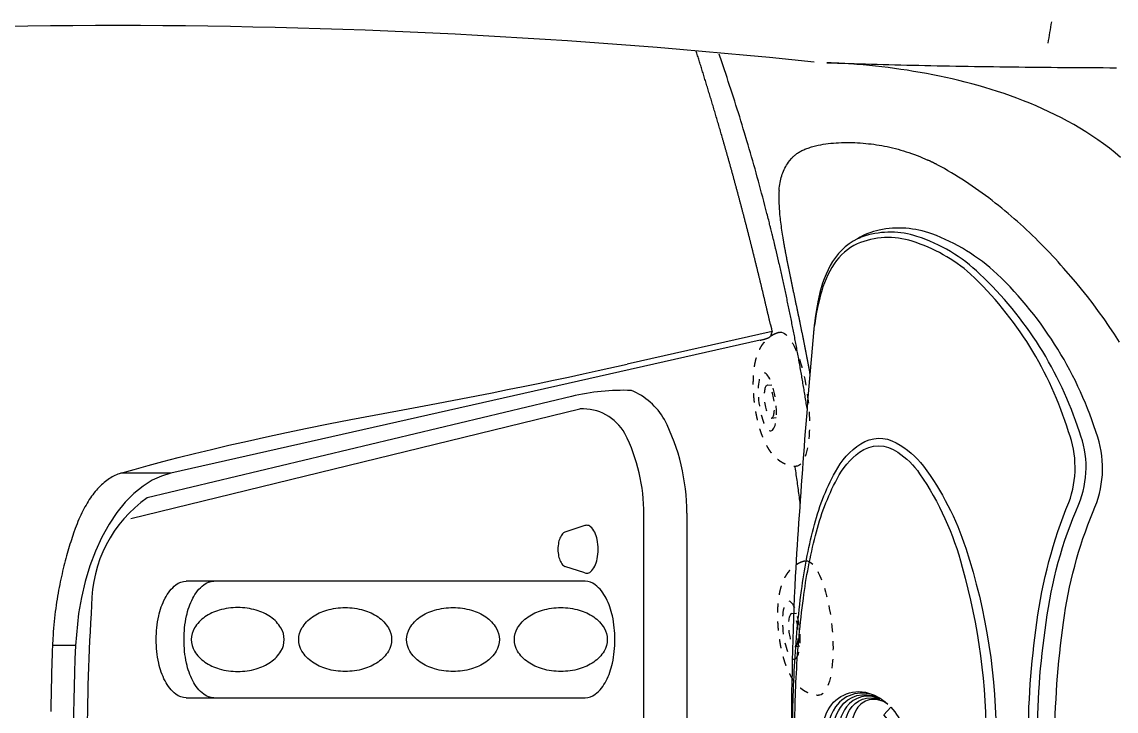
# Model space of a CAD drawing. Extents: x 938 to 1038, y 781 to 934.
# Drawn here: x 1014.84 to 1030.08, y 823.25 to 832.85 of the extents above; entities that cross this region are included whole.
import ezdxf

# ---------------------------------------------------------------- set-up
doc = ezdxf.new("R2010")
doc.units = 0
doc.header["$MEASUREMENT"] = 0
doc.linetypes.add('HIDDEN', pattern=[0.1875, 0.0625, -0.0625, 0.0625])
for name, color, linetype in [('1', 4, 'Continuous'), ('1_CYAN', 4, 'Continuous'), ('2', 2, 'Continuous')]:
    doc.layers.add(name, color=color, linetype=linetype)

# ---------------------------------------------------------------- blocks, each defined once
blk = doc.blocks.new('MINIHIDDEN')
at = {"layer": '1', "color": 3, "linetype": 'HIDDEN', "ltscale": 2}
for p, q in [((131.4462945068503, 42.80529834674526), (131.5114103910273, 42.79879163845914)), ((131.4005567605983, 42.34757784407161), (131.4656726447753, 42.34107113578551))]:
    blk.add_line(p, q, dxfattribs=at)
at = {"layer": '1', "color": 3, "linetype": 'HIDDEN', "ltscale": 2, "extrusion": (-5.088821375757886e-18, -2.738530061285293e-17, -1)}
blk.add_ellipse((131.6896725948608, 42.54983335326187), major_axis=(-0.09346409016709811, -0.9353418967678265), ratio=0.2875604840019277, start_param=3.096514190688376, end_param=6.328263770081, dxfattribs=at)
at = {"layer": '1', "color": 3, "linetype": 'HIDDEN', "ltscale": 2, "extrusion": (5.950113185854226e-18, 8.308683871567985e-17, -1)}
blk.add_ellipse((131.3942375244912, 42.57935471881918), major_axis=(-0.04049106464417648, -0.40521433567397), ratio=0.2875604840019278, start_param=4.355360367553329, end_param=10.63854567473291, dxfattribs=at)
at = {"layer": '1', "color": 3, "linetype": 'HIDDEN', "ltscale": 2, "extrusion": (4.306459050481783e-19, 2.785076905141347e-17, -1)}
blk.add_ellipse((131.4234256337242, 42.57643809540841), major_axis=(-0.02286887312599209, -0.2288602513368086), ratio=0.2875604840019276, start_param=1.213767713963539, end_param=7.496953021143125, dxfattribs=at)
at = {"layer": '1', "color": 3, "linetype": 'HIDDEN', "ltscale": 2}
blk.add_open_spline([(131.7709212088081, 43.48543621644918), (131.7360623575119, 43.48199886064131), (131.7026269291418, 43.47587104587191), (131.6710231360172, 43.46743705934854), (131.6415082677996, 43.45712121686404), (131.6091481397732, 43.44291519743562), (131.5799200226082, 43.42725729804206), (131.5536548628504, 43.41066767904343), (131.5300924417111, 43.39354026525722), (131.5007016513068, 43.36883152703172), (131.4753061069868, 43.34407502044656), (131.4531461165772, 43.31950068037697), (131.4335876564169, 43.29517944725777), (131.4080378927159, 43.25911036809531), (131.3859424501622, 43.22334125994764), (131.3664246693029, 43.18759780142429), (131.3488889545824, 43.15162836431335), (131.3329305805217, 43.11523021910506), (131.3106162748087, 43.05740591372371), (131.2908275036979, 42.99785832774261), (131.2732112274866, 42.93647541875396), (131.2575845761519, 42.87331329331055), (131.243863331828, 42.80855078371577), (131.2345829888295, 42.75778650127099), (131.2264164931116, 42.70637837224142), (131.2193729991172, 42.65448881186315), (131.2134662244138, 42.60229012554064), (131.2087127395925, 42.5499595995887), (131.2045233060933, 42.48659616275672), (131.2020927752695, 42.42360594207098), (131.2014633799143, 42.36127193812366), (131.2026876743313, 42.2998383879948), (131.2052588170659, 42.24815388210541), (131.2093020163785, 42.19733648969137), (131.2149115874394, 42.14739892970458), (131.2222309230184, 42.09827736510528), (131.231483527232, 42.04980702420093), (131.2438403853086, 41.99866169111174), (131.2594911987342, 41.94734945901188), (131.2796343076274, 41.89505273579533), (131.2982885014, 41.85570403176352), (131.3216465371642, 41.81488125607446), (131.3515135131391, 41.77237506733923), (131.3798419206716, 41.73936075607152), (131.4145189544092, 41.70617844295241), (131.4451517948044, 41.6820986145058), (131.4803239216563, 41.65939511750637), (131.5200978307526, 41.63911123944124), (131.5640894737118, 41.62244053379451), (131.5841829216841, 41.61665277924325)], degree=1, knots=[1.258846176864954, 1.258846176864954, 1.284049785363782, 1.30925339386261, 1.334457002361438, 1.359660610860266, 1.38976431999882, 1.419868029137374, 1.449971738275929, 1.480075447414483, 1.522807016465091, 1.565538585515698, 1.608270154566305, 1.651001723616912, 1.715116318226105, 1.779230912835296, 1.843345507444488, 1.907460102053681, 1.971574696662873, 2.071336734999626, 2.171098773336379, 2.270860811673133, 2.370622850009886, 2.470384888346639, 2.54715961707554, 2.623934345804441, 2.700709074533342, 2.777483803262244, 2.854258531991145, 2.947333969056945, 3.040409406122745, 3.133484843188545, 3.226560280254345, 3.306164335394391, 3.385768390534436, 3.465372445674482, 3.544976500814527, 3.624580555954572, 3.709200410252933, 3.793820264551292, 3.878440118849652, 3.940150456469474, 4.001860794089295, 4.063571131709116, 4.110155533564104, 4.156739935419091, 4.191384198304789, 4.226028461190486, 4.260672724076183, 4.295316986961882, 4.310281904651913, 4.310281904651913], dxfattribs=at)
blk = doc.blocks.new('Pillow07')
at = {"layer": '1_CYAN', "color": 4, "linetype": 'Continuous'}
blk.add_lwpolyline([(-2.358332637180531, -0.8695079955767184, -0.006602996200458367), (-5.744514135863909, -0.6163989818215185, -0.02192391035929798), (-6.177957016214016, -0.5535872521422469, -0.08150182780648879), (-6.68289164490028, -0.382481128966683, -0.1551490614242185), (-7.056997164799462, -0.002437467740469046, -0.08301324800163974), (-7.178174548866263, 0.3004017295318704, -0.1363264164371228), (-7.125374036986983, 1.034083846296076, -0.09677777535910637), (-6.56520503488024, 1.943802600401373, -0.1273971405966904), (-4.291248621533974, 3.344006963225443, -0.1868719742021929), (-3.257582251125974, 3.279550644586543, 0.06562460973818743), (-1.709945417316053, 2.868126927913902, 0.07143538561792971), (1.709945417191786, 2.868126927913902, 0.06562460973818743), (3.257582251001708, 3.279550644586543, -0.1868719742021929), (4.291248621409707, 3.344006963225443, -0.1273971405966904), (6.565205034755973, 1.943802600401373, -0.09677777535910637), (7.125374036862716, 1.034083846296076, -0.1363264164371228), (7.178174548741996, 0.3004017295318704, -0.08301324800163974), (7.056997164675195, -0.002437467740469046, -0.1551490614242231), (6.682891644776014, -0.382481128966683, -0.08150182780648879), (6.177957016089749, -0.5535872521422469, -0.02192391035929798), (5.744514135739642, -0.6163989818215185, -0.006602996200458367), (2.358332637056265, -0.8695079955767184, -0.02343007855325684)], format="xyb", close=True, dxfattribs=at)
at = {"layer": '1_CYAN', "color": 3, "linetype": 'Continuous'}
for points in [[(-7.051163778244755, -0.007079276162722081, -0.03591737549698248), (-7.097397781453235, 0.1056543396549365, -0.1503560734260987), (-7.089471114436186, 0.8266189995389954, -0.1143340699437894), (-6.56520503488024, 1.701717184811375, -0.1267303328496054), (-4.367304319811396, 3.088481907028466, -0.1943661601658796), (-3.357180362575249, 3.078676457293334, 0.06960570520592149), (-1.709945417316057, 2.626041512323908, 0.07363558018324017), (1.709945417191786, 2.626041512323905, 0.06960570520592149), (3.357180362450983, 3.078676457293334, -0.1943661601658796), (4.367304319687129, 3.088481907028466, -0.1267303328496054), (6.565205034755973, 1.701717184811375, -0.1143340699437894), (7.08947111431192, 0.8266189995389954, -0.1503560734260987), (7.097397781328969, 0.1056543396549365, -0.03444326481724119), (7.053375261378093, -0.002593791518716415)], [(-5.744514135863913, -0.6163989818215203, -0.0342899946579013), (-6.273740710805676, -0.5162510241566487, -0.08753348994267941), (-6.707603824822186, -0.3266142485300723, -0.1327133939378686), (-6.986084395562745, -0.005663430297600414, -0.1791667595588544), (-7.021017591873676, 0.7611450835314191, -0.1028298345883724), (-6.56520503488024, 1.57251384339499, -0.1300031297064886), (-4.366315077424517, 2.937651080853911, -0.1822011008301986), (-3.385000064668414, 2.942023122081988, 0.06518857687386483), (-1.709945417316092, 2.496838170907505, 0.07146652211519136), (1.709945417191786, 2.49683817090752, 0.06518857687386483), (3.385000064544148, 2.942023122081988, -0.1822011008301986), (4.36631507730025, 2.937651080853911, -0.1300031297064886), (6.565205034755973, 1.57251384339499, -0.1028298345883724), (7.021017591749409, 0.7611450835314191, -0.1791667595588544), (6.986084395438478, -0.005663430297600414, -0.1327133939378686), (6.707603824697919, -0.3266142485300723, -0.08753348994267941), (6.273740710681409, -0.5162510241566487, -0.0342899946579013), (5.744514135739646, -0.6163989818215203)], [(-0.01360897717285781, 1.928558792412458, 0.08209703800639419), (-2.745349856193506, 1.505664389535694, 0.08174929958260185), (-3.889000322454212, 0.9170955749335796, 0.1099701236300622), (-4.213184032890748, 0.536875066301544, 0.2888241722389255), (-4.199554493043703, 0.04483056997218071, 0.1288478413474813), (-3.809560411121662, -0.3106008962319216, 0.06428203222644428), (-3.022720976395302, -0.615183277198593, 0.02990363876236826), (-2.156928119801993, -0.7817822069823581, 0.02006079621100564), (-1.103681963165339, -0.8786280019467441, 0.01381063576871573), (-6.213340952854196e-11, -0.9071345399482809, 0.01381063576871573), (1.103681963041073, -0.8786280019467441, 0.02006079621100564), (2.156928119677726, -0.7817822069823581, 0.02990363876236826), (3.022720976271035, -0.615183277198593, 0.06428203222644428), (3.809560410997396, -0.3106008962319216, 0.1288478413474813), (4.199554492919436, 0.04483056997218071, 0.2888241722389255), (4.213184032766481, 0.536875066301544, 0.1099701236300622), (3.889000322329945, 0.9170955749335796, 0.08174929958260185), (2.74534985606924, 1.505664389535694, 0.08209703800639419), (0.01360897704859099, 1.928558792412458)], [(0.01096151231710607, 1.790290961379021, 0.06993110146539012), (-2.481876919775928, 1.457117973473327, 0.08557635387169997), (-3.783493626740082, 0.8636375951691502, 0.09253399938566992), (-4.083442666465093, 0.5588491166336738, 0.3287124944232488), (-4.083168309033987, 0.02675126379080695, 0.11097266960697), (-3.714680116115275, -0.28535647703678, 0.06264652916937939), (-2.922706379050712, -0.587930297133628, 0.03021099770298248), (-2.046630068538594, -0.7562139328814315, 0.01989552064965129), (-1.00366736582075, -0.8522885312116859, 0.01377731555974511), (-6.215117309693596e-11, -0.8782316827545316, 0.01377731555974511), (1.003667365696483, -0.8522885312116859, 0.01989552064965129), (2.046630068414327, -0.7562139328814315, 0.03021099770298248), (2.922706378926446, -0.587930297133628, 0.06264652916937939), (3.714680115991008, -0.28535647703678, 0.11097266960697), (4.08316830890972, 0.02675126379080695, 0.3287124944232488), (4.083442666340826, 0.5588491166336738, 0.09253399938566992), (3.783493626615815, 0.8636375951691502, 0.08557635387169997), (2.481876919651661, 1.457117973473327, 0.06993110146539012), (-0.01096151244137289, 1.790290961379021)], [(-0.6733862730674609, -0.2354722149444122, -0.282153115788605), (-0.6565040986666624, 0.2129020736855853, -0.468167294727261), (0.4242619473294589, 0.3645071817855907), (0.530329378721003, 0.4641074145564019, 0.4609527216258845), (-0.6402286218840558, 0.3374214565322475, 0.2387246889296596), (-0.725540347927403, -0.1401238152489199, 0.1371606044019059), (-0.5745327450575708, -0.349887748994643, 0.2610686630818363), (-0.5723296313749024, -0.3495456621701027, 0.4698598218421253), (-0.5723484922104873, -0.3486906172141016, -0.265453168030844), (-0.6355892942926609, -0.1540849315364969, -0.1951880589250208), (-0.5041833985040896, 0.02241599211536105, -0.3141053531322444), (-6.047784495422093e-11, 4.627409566637652e-11), (0.1034157808999687, 0.08398307244648429, 0.3559766492232824), (-0.5378671371327108, 0.08350718958274683, 0.3284781424894601), (-0.6407497595817979, -0.2574017175493211, -0.4165181355375918), (-0.6417892065501256, -0.2600774096093588, -0.387301783281907), (-0.647528792293727, -0.2590004859801969, -0.2794854432109244), (-0.6214004896215144, 0.07771739925821208, -0.4297476521479527), (0.2121306200802735, 0.1756127975797614), (0.3181966372582608, 0.2683738935629378, 0.4221756021081295), (-0.6073184580740651, 0.1899430236072899, 0.2939974741979359), (-0.667822756913079, -0.2339660775004901, -0.4696594951477062), (-0.6688332125033902, -0.2364430725549784, -0.3209278235136784), (-0.6732441446044355, -0.2356822256584188)], [(-0.1034171952377854, -0.08088726423816439, 0.2851071037371707), (0.4919645932009438, -0.1114704342616317, 0.3651070479105089), (0.6407490523507384, 0.2995969005930075, -0.3898854289942421), (0.6423937827237971, 0.3033997208622399, -0.4347480271115231), (0.6475252566348537, 0.3018589351860221, -0.361318961224233), (0.5357316745293055, -0.156035132039106, -0.3076718264157429), (-0.2121313273113117, -0.1627172911213464), (-0.3181973444892918, -0.2392630143983503, 0.2907859268787098), (0.528205937057102, -0.2389342097450999, 0.3712517106506346), (0.6676261811036461, 0.2720268071945551, -0.3889875442863994), (0.6693089537634371, 0.2749755994558551, -0.2440431992794637), (0.672940249531365, 0.2739325902134357, -0.3839952404549568), (0.536827132306211, -0.3071481367546021, -0.280367437899612), (-0.4242640687740504, -0.3125440256666145), (-0.5303307930588197, -0.3825044634904344, 0.2377560202522389), (0.4093674500905564, -0.4474211086440452, 0.3799979824947289), (0.739603287467407, 0.1077142831298872, 0.1302979692414181), (0.5745320378265397, 0.4195515705914925, 0.4194540249391777), (0.5724042072555271, 0.4192996905798427, 0.3709382313529872), (0.572348492087869, 0.417830889830352, -0.2270854721067709), (0.632423577109062, 0.1604354576283686, -0.1837030335261713), (0.509674789642542, -0.01230153662734246, -0.3104038773677704), (-6.213340952854196e-11, 4.492939353895054e-11), (-0.1060653101333244, -0.08295847463063133)]]:
    blk.add_lwpolyline(points, format="xyb", dxfattribs=at)
blk = doc.blocks.new('VISTA')
at = {"layer": '1', "color": 3, "linetype": 'Continuous'}
for p, q in [((87.51357806424608, 30.93474814247088), (87.5139780642462, 30.94076214247093)), ((87.41584806424612, 28.97033214247097), (85.39735806424619, 28.51466114247091)), ((87.2478580642462, 28.84776614247096), (79.04070806424625, 26.99500514247086)), ((79.04070806424625, 26.99500514247086), (78.3437280642463, 26.99500514247086)), ((77.7142180642461, 24.59446114247089), (77.39258806424618, 24.59446114247089))]:
    blk.add_line(p, q, dxfattribs=at)
at = {"layer": '1', "color": 2}
for p, q in [((84.62302623389292, 28.06635790928453), (78.71104945323009, 26.65425754878709)), ((86.22907711353832, 26.44084957731684), (86.22907711353832, 19.89731411944467)), ((84.81117721363898, 25.49180712445286), (79.25428580075572, 25.49180712445286)), ((79.25428580075572, 23.86673550050477), (84.81117721363898, 23.86673550050477))]:
    blk.add_line(p, q, dxfattribs=at)
at = {"layer": '1', "color": 3}
for p, q in [((78.4824809328843, 26.36344035436105), (84.73926643389359, 27.89188855082057)), ((85.63086204495426, 19.93431260908596), (85.63086204495426, 26.42423001587167)), ((84.80852468090211, 26.26664753264754), (84.531205616026, 26.17513032872284)), ((84.80852468090234, 25.60673459390978), (84.531205616026, 25.69825179783447))]:
    blk.add_line(p, q, dxfattribs=at)
at = {"layer": '1', "color": 3, "linetype": 'Continuous'}
for points in [[(91.2608280642462, 32.98536014247088), (91.26709806424628, 33.02256314247086), (91.27334806424619, 33.05976514247095), (91.27957806424615, 33.09697014247092), (91.28577806424619, 33.13417814247089), (91.29196806424625, 33.17139014247095), (91.29812806424616, 33.2086051424709), (91.30426806424612, 33.24582414247095), (91.31037806424615, 33.28304714247088)], [(87.03208806424618, 31.73675514247088), (87.01534806424615, 31.7922691424709), (86.99850806424615, 31.84771914247096), (86.98156806424618, 31.90310414247085), (86.96451806424625, 31.9584241424709), (86.94736806424612, 32.01368014247089), (86.93011806424624, 32.06887014247093), (86.91276806424617, 32.1239951424709), (86.89530806424614, 32.17905514247093), (86.87774806424613, 32.23404914247089), (86.86009806424613, 32.28897614247091), (86.84233806424618, 32.34383714247087), (86.82447806424625, 32.39863214247089), (86.80650806424615, 32.45335914247096), (86.78844806424627, 32.50802014247085), (86.77028806424619, 32.56261314247092), (86.75202806424613, 32.61713914247093), (86.7336680642461, 32.67159714247089), (86.7152080642461, 32.7259861424709), (86.67799806424614, 32.83456114247087)], [(92.27001806424619, 31.39549214247086), (92.19285806424614, 31.45994814247092), (92.11422806424616, 31.52222914247091), (92.03424806424619, 31.5823461424709), (91.95303806424613, 31.64031214247086), (91.87071806424615, 31.69615614247095), (91.78736806424627, 31.74992914247093), (91.7030980642462, 31.8016821424709), (91.61798806424622, 31.85147014247093), (91.53212806424631, 31.89934414247091), (91.44560806424624, 31.94535614247093), (91.35850806424628, 31.98955714247086), (91.27086806424609, 32.03199114247093), (91.18276806424615, 32.07270614247091), (91.09424806424613, 32.1117471424709), (91.00535806424614, 32.14916114247092), (90.91616806424622, 32.18499414247094), (90.82672806424625, 32.21929314247086), (90.73706806424616, 32.2521041424709), (90.64722806424629, 32.28347814247093), (90.5572480642461, 32.31346114247094), (90.4671480642462, 32.34210314247093), (90.37697806424626, 32.36945214247089), (90.28676806424619, 32.39555314247093), (90.1965280642462, 32.42043614247086), (90.10630806424615, 32.44412814247096), (90.01611806424626, 32.46665614247092), (89.92597806424624, 32.48804714247092), (89.83592806424622, 32.50832814247087), (89.74598806424615, 32.52752514247095), (89.6561780642462, 32.54566614247085), (89.56652806424631, 32.56277814247096), (89.4770580642462, 32.57888614247088), (89.3878080642462, 32.59402014247087), (89.29878806424608, 32.60820414247087), (89.21001806424624, 32.62146614247092), (89.1215480642461, 32.63382814247086), (89.03339806424606, 32.64530414247088), (88.94560806424624, 32.65591214247092), (88.85819806424615, 32.66566714247085), (88.77121806424611, 32.67458514247096), (88.6846880642463, 32.68268214247087), (88.59864806424616, 32.68997414247087), (88.51312806424608, 32.69647214247095), (88.42816806424617, 32.70218914247096), (88.34377806424618, 32.70713614247086), (88.17687806424624, 32.71476914247091)], [(88.23929806424621, 32.71248314247089), (88.23616806424616, 32.71260014247093), (88.23304806424608, 32.71271614247087), (88.22992806424622, 32.71283214247092), (88.22680806424614, 32.71294814247096), (88.22368806424629, 32.7130641424709), (88.22057806424618, 32.71317914247095), (88.2174580642461, 32.71329514247088), (88.21434806424622, 32.71341014247093), (88.21122806424614, 32.71352514247087), (88.20811806424626, 32.71363914247092), (88.20499806424618, 32.71375414247086), (88.2018780642461, 32.71386814247091), (88.19875806424625, 32.71398214247085), (88.19563806424617, 32.71409614247091), (88.19251806424609, 32.71420914247096), (88.18939806424623, 32.71432214247091), (88.18626806424618, 32.71443414247096), (88.18313806424612, 32.71454614247091), (88.17687806424624, 32.71476914247091)], [(88.23670806424616, 32.71258514247086), (88.23385806424608, 32.71268914247094), (88.23099806424625, 32.7127941424709), (88.22810806424627, 32.71290014247086), (88.22518806424614, 32.71300614247093), (88.22225806424626, 32.71311414247089), (88.21931806424618, 32.71322214247095), (88.21634806424618, 32.71333014247091), (88.2133680642462, 32.71343914247097), (88.21037806424624, 32.71354814247093), (88.20736806424611, 32.71365814247088), (88.20434806424623, 32.71376914247094), (88.20131806424615, 32.71387914247089), (88.1982880642463, 32.71399014247095), (88.19523806424627, 32.71410114247089), (88.19218806424624, 32.71421214247096), (88.18912806424623, 32.7143241424709), (88.18606806424623, 32.71443514247096), (88.18300806424622, 32.71454714247091), (88.17687806424624, 32.71476914247091)], [(88.17687806424624, 32.71476914247091), (88.25196806424606, 32.7120291424709), (88.32788806424628, 32.70935214247095), (88.4045980642461, 32.70673714247096), (88.48207806424625, 32.70418314247092), (88.56028806424615, 32.70169114247085), (88.6391980642461, 32.69925814247097), (88.7187680642462, 32.69688414247094), (88.79897806424628, 32.69456814247087), (88.87979806424619, 32.69230914247089), (88.96117806424627, 32.69010614247088), (89.04309806424612, 32.68795814247096), (89.12552806424605, 32.6858651424709), (89.20843806424614, 32.68382414247094), (89.29178806424625, 32.68183614247096), (89.37558806424613, 32.67990014247096), (89.45979806424612, 32.67801514247094), (89.5444180642462, 32.67618214247091), (89.62943806424619, 32.67440014247097), (89.71483806424612, 32.67266914247091), (89.80059806424629, 32.67098814247095), (89.88670806424625, 32.66935714247086), (89.97315806424626, 32.66777614247087), (90.05992806424615, 32.66624514247087), (90.14700806424617, 32.66476214247086), (90.23437806424613, 32.66332814247096), (90.32202806424607, 32.66194314247093), (90.40995806424621, 32.66060714247089), (90.49813806424618, 32.65931914247096), (90.58657806424617, 32.65808114247091), (90.67526806424621, 32.65689214247095), (90.76418806424613, 32.65575314247087), (90.85334806424612, 32.65466414247089), (90.94272806424624, 32.6536261424709), (91.03231806424606, 32.65263814247089), (91.12211806424625, 32.65170114247087), (91.21211806424617, 32.65081514247095), (91.30230806424629, 32.64998014247089), (91.39267806424618, 32.64919814247094), (91.48322806424608, 32.64846814247096), (91.57392806424627, 32.64779214247085), (91.6647780642461, 32.64717314247093), (91.75575806424627, 32.64661114247087), (91.84685806424613, 32.64610914247089), (91.9380580642462, 32.64566814247087), (92.02935806424625, 32.64529014247091), (92.1207380642461, 32.64497714247091), (92.21218806424622, 32.64472914247096)], [(88.23670806424616, 32.71258514247086), (88.23683806424629, 32.71258014247087), (88.23696806424618, 32.71257514247088), (88.23709806424608, 32.7125701424709), (88.23722806424621, 32.71256514247091), (88.23735806424611, 32.71256014247092), (88.23748806424624, 32.71255514247093), (88.23761806424613, 32.71255014247095), (88.23774806424626, 32.71254514247096), (88.23787806424616, 32.71254014247097), (88.23799806424609, 32.71253514247087), (88.23812806424621, 32.71253014247088), (88.23825806424611, 32.71252514247089), (88.23838806424624, 32.71252014247091), (88.23851806424614, 32.71251514247092), (88.23864806424626, 32.71251014247093), (88.23877806424616, 32.71250514247095), (88.23890806424629, 32.71249914247096), (88.23903806424619, 32.71249414247086), (88.23929806424621, 32.71248314247089)], [(87.34468806424616, 30.6135031424709), (87.33006806424623, 30.67023614247091), (87.31534806424611, 30.72691114247095), (87.30051806424626, 30.78352714247092), (87.28557806424624, 30.84008414247091), (87.27053806424624, 30.89658214247095), (87.25537806424609, 30.9530211424709), (87.24011806424619, 31.00940014247089), (87.22475806424609, 31.06571914247093), (87.20927806424629, 31.12197714247088), (87.19369806424606, 31.17817514247088), (87.17800806424611, 31.23431214247091), (87.16221806424619, 31.29038814247087), (87.14631806424609, 31.34640314247088), (87.13031806424624, 31.40235514247092), (87.11420806424621, 31.4582461424709), (87.09798806424624, 31.51407414247092), (87.08166806424629, 31.56983914247087), (87.06524806424613, 31.62554114247087), (87.03208806424618, 31.73675514247088)], [(87.69054806424629, 31.38428814247095), (87.6980980642461, 31.3926401424709), (87.70601806424611, 31.40086514247093), (87.71429806424612, 31.40896314247095), (87.72295806424609, 31.41693114247096), (87.73199806424623, 31.42476714247096), (87.74141806424609, 31.43246914247095), (87.7512280642461, 31.44003614247094), (87.76143806424625, 31.44746614247094), (87.77204806424629, 31.45475614247096), (87.78306806424621, 31.46190514247087), (87.79449806424623, 31.46891114247092), (87.8063480642461, 31.47577214247087), (87.81861806424627, 31.48248614247086), (87.83131806424626, 31.48905114247088), (87.84445806424628, 31.49546514247095), (87.8580380642461, 31.50172714247094), (87.87205806424618, 31.50783414247087), (87.88652806424625, 31.51378514247097), (87.9014580642463, 31.51957714247089), (87.91685806424607, 31.52520914247089), (87.93271806424627, 31.53067914247094), (87.94905806424617, 31.53598414247097), (87.96586806424625, 31.54112414247095), (87.98316806424623, 31.5460961424709), (88.00096806424608, 31.55089814247094), (88.01921806424616, 31.55551814247087), (88.03779806424609, 31.5599211424709), (88.05669806424612, 31.5641071424709), (88.09542806424611, 31.57183614247094)], [(88.09542806424611, 31.57183614247094), (88.12860806424624, 31.57758214247087), (88.16261806424609, 31.58274014247093), (88.1974280642462, 31.58731314247086), (88.23302806424613, 31.5913041424709), (88.26940806424614, 31.59471914247092), (88.30624806424612, 31.59753114247087), (88.3433580642461, 31.59973214247088), (88.38068806424621, 31.60133214247094), (88.4181980642461, 31.60234114247089), (88.45586806424626, 31.60277014247094), (88.49363806424617, 31.60262714247096), (88.53146806424616, 31.60192314247092), (88.56933806424627, 31.60066814247091), (88.60719806424618, 31.59887314247089), (88.64500806424621, 31.59654614247086), (88.68271806424627, 31.59369914247088), (88.72030806424618, 31.59034114247095), (88.75773806424627, 31.58648214247091), (88.7949580642462, 31.58213214247087), (88.83218806424611, 31.57726714247087), (88.8695280642462, 31.57186614247087), (88.90696806424626, 31.56592314247087), (88.94449806424609, 31.55942914247089), (88.98211806424615, 31.55237814247096), (89.01978806424609, 31.54476414247097), (89.0575280642463, 31.53657814247094), (89.09530806424618, 31.5278141424709), (89.13311806424622, 31.51846414247086), (89.17095806424618, 31.50852114247095), (89.20880806424611, 31.49797914247085), (89.24665806424628, 31.48683014247092), (89.28448806424626, 31.47506714247095), (89.32230806424627, 31.46268314247095), (89.36008806424616, 31.44967114247095), (89.39782806424614, 31.43602314247096), (89.43550806424628, 31.42173214247089), (89.47311806424614, 31.40679214247086), (89.51065806424617, 31.3911961424709), (89.5854480642463, 31.35800414247092)], [(87.51399806424615, 30.94077814247089), (87.51618806424608, 30.96727914247094), (87.51899806424626, 30.99320314247086), (87.52245806424617, 31.01857114247093), (87.52655806424627, 31.04340114247088), (87.53132806424628, 31.06771614247089), (87.53676806424619, 31.09153414247089), (87.54289806424617, 31.11487714247096), (87.54972806424621, 31.13776414247093), (87.55727806424625, 31.16021614247086), (87.56553806424631, 31.18225414247092), (87.5745380642461, 31.20389714247096), (87.58427806424629, 31.22516614247093), (87.59477806424616, 31.24608114247087), (87.6060580642461, 31.26666314247097), (87.61810806424614, 31.28693214247096), (87.63096806424619, 31.30690714247089), (87.64461806424629, 31.32661114247094), (87.65909806424611, 31.34606214247094), (87.69054806424629, 31.38428814247095)], [(89.7155280642462, 31.29327014247087), (89.71037806424624, 31.29599714247092), (89.70522806424628, 31.29871814247088), (89.7000780642461, 31.30143314247096), (89.69491806424617, 31.30414114247094), (89.68975806424623, 31.30684014247095), (89.6845880642461, 31.30952914247086), (89.67941806424619, 31.31220814247092), (89.67423806424608, 31.3148751424709), (89.6690580642462, 31.3175291424709), (89.66387806424632, 31.32016914247095), (89.65868806424623, 31.32279314247091), (89.65348806424618, 31.32540214247092), (89.64827806424614, 31.32799314247086), (89.64306806424611, 31.33056614247096), (89.6378480642461, 31.33312314247087), (89.63262806424632, 31.33566514247093), (89.62739806424611, 31.33819214247092), (89.62216806424613, 31.34070514247094), (89.61693806424614, 31.34320614247088), (89.61169806424618, 31.34569514247096), (89.60644806424625, 31.34817414247095), (89.60119806424609, 31.35064314247086), (89.59595806424613, 31.3531041424709), (89.5854480642463, 31.35800414247092)], [(91.47686806424622, 29.85353714247094), (91.43880806424613, 29.8962861424709), (91.40044806424612, 29.93877314247095), (91.36180806424613, 29.98099314247088), (91.32286806424622, 30.02294014247093), (91.28362806424616, 30.06460714247089), (91.24409806424615, 30.10598814247089), (91.20427806424618, 30.14707714247095), (91.16414806424609, 30.18786914247096), (91.1237180642463, 30.22835714247094), (91.08298806424614, 30.26853514247091), (91.04195806424627, 30.30839714247088), (91.00062806424626, 30.34793714247087), (90.95898806424611, 30.38714814247089), (90.91703806424607, 30.42602514247096), (90.8747880642461, 30.46456114247087), (90.83222806424624, 30.50275114247086), (90.78934806424627, 30.54058814247094), (90.74615806424617, 30.5780651424709), (90.70265806424618, 30.61517714247088), (90.65884806424606, 30.65191814247089), (90.61471806424629, 30.68828014247094), (90.57026806424619, 30.72425514247095), (90.52549806424622, 30.75983014247095), (90.48041806424612, 30.79499514247095), (90.43500806424618, 30.82974114247088), (90.3892880642461, 30.86405514247087), (90.34324806424615, 30.89792714247096), (90.2968880642461, 30.93134814247094), (90.25021806424616, 30.96430514247095), (90.20321806424613, 30.9967891424709), (90.15589806424623, 31.02878914247094), (90.10824806424625, 31.06029414247087), (90.06028806424615, 31.09129514247093), (90.01200806424617, 31.12178014247093), (89.96339806424612, 31.15173814247089), (89.9144680642462, 31.18116014247096), (89.86521806424616, 31.21003514247093), (89.81564806424626, 31.23835214247094), (89.7155280642462, 31.29327014247087)], [(87.51358806424628, 30.93475914247085), (87.5122680642462, 30.91239514247093), (87.51125806424625, 30.88977314247097), (87.51053806424625, 30.86689214247087), (87.51012806424615, 30.84375314247097), (87.50999806424625, 30.82035314247094), (87.51016806424627, 30.79669414247087), (87.51061806424627, 30.77277414247089), (87.51135806424622, 30.7485931424709), (87.5123580642462, 30.72415114247087), (87.51363806424615, 30.69944614247095), (87.5151880642461, 30.67447914247089), (87.51699806424608, 30.64924914247092), (87.51906806424608, 30.62375514247094), (87.52139806424611, 30.59800014247094), (87.52396806424622, 30.5719871424709), (87.5267680642462, 30.54572014247094), (87.52979806424628, 30.51920414247093), (87.53304806424626, 30.49244214247085), (87.53650806424616, 30.46543914247093), (87.54017806424622, 30.43819814247092), (87.54402806424628, 30.41072314247094), (87.54807806424628, 30.38301914247086), (87.55229806424609, 30.35509014247089), (87.56122806424628, 30.29857114247091)], [(92.25282806424616, 28.8223041424709), (92.18374806424617, 28.93153514247092), (92.11251806424616, 29.03937414247093), (92.03914806424609, 29.14577314247094), (91.9637280642462, 29.25073714247094), (91.88643806424625, 29.35433414247086), (91.80746806424622, 29.45663514247087), (91.72699806424612, 29.55770814247091), (91.64508806424624, 29.65756214247097), (91.47686806424622, 29.85353714247094)], [(87.41583806424615, 28.97032514247087), (87.41434806424627, 28.96591914247085), (87.41285806424617, 28.96151314247095), (87.41136806424606, 28.95710714247093), (87.40987806424619, 28.95270114247091), (87.40838806424631, 28.9482941424709), (87.40688806424623, 28.94388714247089), (87.40539806424613, 28.93948114247087), (87.40390806424625, 28.93507414247097), (87.40240806424617, 28.93066614247095), (87.4009080642461, 28.92625914247094), (87.39941806424622, 28.92185214247093), (87.39791806424614, 28.91744414247091), (87.39641806424629, 28.9130361424709), (87.39341806424613, 28.90422014247088)], [(87.39379806424608, 29.06621914247091), (87.39527806424621, 29.05982714247091), (87.39675806424611, 29.0534351424709), (87.39823806424624, 29.0470421424709), (87.39971806424614, 29.04065014247089), (87.4011880642463, 29.03425714247089), (87.4026680642462, 29.02786514247089), (87.40413806424613, 29.02147214247088), (87.40560806424628, 29.01507914247088), (87.40706806424623, 29.00868614247088), (87.40853806424616, 29.00229314247088), (87.41000806424609, 28.99589914247088), (87.41146806424626, 28.98950614247087), (87.41292806424622, 28.98311214247087), (87.41583806424615, 28.97032514247087)], [(87.24784806424623, 28.84776614247096), (87.25831806424617, 28.85016714247092), (87.26841806424613, 28.8525621424709), (87.27814806424612, 28.85495214247089), (87.28750806424614, 28.8573351424709), (87.2964880642462, 28.85971114247093), (87.3050980642463, 28.86207814247098), (87.3133280642462, 28.86443614247094), (87.32117806424617, 28.86678514247092), (87.32864806424618, 28.86912314247093), (87.33572806424627, 28.87145014247096), (87.3424180642462, 28.87376414247092), (87.34871806424621, 28.8760661424709), (87.35462806424607, 28.87835514247092), (87.36013806424626, 28.88062914247087), (87.36524806424609, 28.88288614247097), (87.36995806424625, 28.88512614247088), (87.3742580642463, 28.88734614247096), (87.37813806424629, 28.88954514247087), (87.38160806424617, 28.89172214247094), (87.38464806424622, 28.89387514247096), (87.3872680642462, 28.89600214247093), (87.3894680642461, 28.89810114247086), (87.39121806424623, 28.90017214247086), (87.39341806424613, 28.90422014247088)], [(82.1971980642461, 27.86675514247088), (82.42009806424608, 27.90786214247089), (82.64193806424623, 27.9492851424709), (82.86266806424624, 27.99102114247091), (83.08219806424609, 28.03306614247094), (83.30046806424616, 28.07541714247088), (83.51740806424618, 28.11806814247086), (83.73293806424613, 28.16101614247088), (83.94698806424617, 28.20425614247085), (84.15948806424626, 28.2477821424709), (84.3703380642462, 28.29159014247091), (84.5794880642461, 28.33567414247091), (84.78684806424621, 28.38002814247091), (84.9923280642463, 28.42464614247092), (85.39736806424617, 28.51465014247094)], [(78.34373806424628, 26.99499714247088), (78.52927806424623, 27.04878014247095), (78.72452806424621, 27.10330514247096), (78.92962806424612, 27.15855014247097), (79.14473806424621, 27.21449214247093), (79.36996806424622, 27.2711041424709), (79.6054380642463, 27.32835814247096), (79.85124806424619, 27.38622414247095), (80.10748806424613, 27.44466914247096), (80.37422806424615, 27.50365814247095), (80.65152806424612, 27.56315314247092), (80.93943806424613, 27.62311514247097), (81.23795806424619, 27.68350114247096), (81.54710806424623, 27.7442681424709), (82.1971980642461, 27.86675514247088)], [(78.34373806424628, 26.99499714247088), (78.32339806424625, 26.98856614247086), (78.30321806424627, 26.98133814247092), (78.28319806424611, 26.97331414247094), (78.2633480642462, 26.96449914247091), (78.2436680642461, 26.95489614247094), (78.22414806424626, 26.94450714247091), (78.20480806424621, 26.93333714247092), (78.18564806424615, 26.92138814247096), (78.16665806424612, 26.90866414247091), (78.1478580642463, 26.89516814247088), (78.12924806424621, 26.88090414247097), (78.11081806424613, 26.86587414247094), (78.09258806424623, 26.85008214247091), (78.07455806424628, 26.83353014247086), (78.0567180642463, 26.8162241424709), (78.03907806424627, 26.79816514247091), (78.02165806424614, 26.77936414247085), (78.00445806424614, 26.75984014247092), (77.98748806424624, 26.73960014247098), (77.97074806424621, 26.7186481424709), (77.95423806424628, 26.6969901424709), (77.93795806424623, 26.67463214247095), (77.92191806424626, 26.65158014247095), (77.90610806424615, 26.62784014247097), (77.89053806424613, 26.6034171424709), (77.8751980642462, 26.57831614247095), (77.8601080642461, 26.55254414247088), (77.84525806424631, 26.52610614247089), (77.83063806424616, 26.49900814247087), (77.81627806424626, 26.47125614247091), (77.80214806424624, 26.44285414247088), (77.78826806424627, 26.41381014247088), (77.7746480642461, 26.3841281424709), (77.76126806424622, 26.35381514247092), (77.74813806424618, 26.32287514247093), (77.73525806424618, 26.29131514247092), (77.72263806424621, 26.25915714247094), (77.71028806424624, 26.22642214247094), (77.68636806424615, 26.15922414247086)], [(79.04071806424622, 26.99499714247088), (78.91227806424627, 26.95639714247091), (78.78287806424623, 26.89740514247092), (78.65409806424623, 26.81720714247092), (78.52765806424622, 26.71546714247086), (78.40535806424623, 26.59239014247089), (78.28899806424624, 26.44876314247097), (78.18028806424627, 26.28596214247091), (78.08078806424624, 26.10591114247097), (77.99183806424617, 25.9110111424709), (77.9144680642462, 25.70403714247095), (77.84937806424614, 25.48800514247091), (77.7969380642462, 25.26603514247097), (77.75717806424609, 25.04121214247095), (77.7142280642463, 24.59446814247087)], [(77.68636806424615, 26.15922414247086), (77.67639806424609, 26.12982914247095), (77.66643806424622, 26.09995414247089), (77.65651806424626, 26.0696021424709), (77.64662806424622, 26.03877514247085), (77.63678806424628, 26.00747714247098), (77.62700806424618, 25.97571114247091), (77.61728806424617, 25.94348014247089), (77.6076380642462, 25.9107861424709), (77.59808806424621, 25.87763314247093), (77.58861806424625, 25.84402414247086), (77.57925806424623, 25.80996114247091), (77.57000806424617, 25.77544914247085), (77.56087806424625, 25.74048914247089), (77.55187806424624, 25.70508514247092), (77.54302806424607, 25.66923914247093), (77.53431806424624, 25.63295514247091), (77.52576806424622, 25.59623614247096), (77.51738806424623, 25.55908514247096), (77.50918806424625, 25.52150414247092), (77.50116806424626, 25.48348714247095), (77.4933080642461, 25.44486014247093), (77.48560806424621, 25.40556514247089), (77.4780880642461, 25.36560614247094), (77.47075806424618, 25.32499214247093), (77.4636380642462, 25.28372814247098), (77.45673806424611, 25.24182014247094), (77.4500780642461, 25.19927614247092), (77.44367806424611, 25.1561011424709), (77.43754806424613, 25.11230314247098), (77.43169806424612, 25.06788614247091), (77.42615806424624, 25.02285814247091), (77.42092806424625, 24.97722514247096), (77.4160380642461, 24.93099414247092), (77.41149806424619, 24.88417014247091), (77.40731806424628, 24.83676114247089), (77.4035180642461, 24.78877314247086), (77.40013806424622, 24.74036414247087), (77.39717806424619, 24.69183114247096), (77.39258806424618, 24.59446814247087)], [(77.39258806424618, 24.59446814247087), (77.38997806424618, 24.52388414247093), (77.3874880642461, 24.45328414247092), (77.38513806424612, 24.38266914247095), (77.3829080642463, 24.31204014247089), (77.38081806424611, 24.24139414247088), (77.37885806424629, 24.17073414247091), (77.37702806424613, 24.10005914247097), (77.37533806424631, 24.02936814247084), (77.37376806424618, 23.95866214247087), (77.37234806424613, 23.88794014247094), (77.37104806424622, 23.81720414247093), (77.36989806424617, 23.74645714247094), (77.36886806424627, 23.67570814247085)], [(77.7142280642463, 24.59446814247087), (77.70632806424624, 24.40638814247097), (77.69954806424607, 24.21811414247088), (77.69389806424624, 24.02967614247098), (77.68937806424628, 23.84110414247095), (77.6859880642462, 23.65242714247086), (77.68371806424625, 23.46367614247094), (77.68258806424615, 23.27487914247092), (77.68258806424615, 23.08606814247094), (77.68371806424625, 22.89727214247091), (77.6859880642462, 22.70852014247089), (77.68937806424628, 22.5198431424709), (77.69389806424624, 22.33127114247088), (77.69954806424607, 22.14283314247098), (77.7142280642463, 21.76647914247087)]]:
    blk.add_lwpolyline(points, dxfattribs=at)
for points in [[(87.39379806424608, 29.06621914247091), (87.38389806424607, 29.10883314247087, 0.0001482017), (87.37394806424618, 29.15152314247086, 0.000146054), (87.36395806424616, 29.19429214247089, 0.000147012), (87.35392806424625, 29.23713614247094, 0.0001515216), (87.34384806424623, 29.28005314247093, 0.0001546973), (87.33371806424611, 29.32303814247086, 0.0001575404), (87.3235480642461, 29.36609314247096, 0.0001601776), (87.31333806424618, 29.4092101424709, 0.0001634698), (87.30307806424617, 29.4523921424709, 0.000166272), (87.29277806424625, 29.49563214247087, 0.000169481), (87.28242806424623, 29.53893014247092, 0.0001722742), (87.27202806424611, 29.58228214247094, 0.0001755396), (87.2615880642461, 29.62568714247095, 0.0001783724), (87.25110806424618, 29.66914114247095, 0.0001816631), (87.24056806424619, 29.71264414247094, 0.0001845278), (87.22999806424627, 29.75619014247093, 0.0001878563), (87.21937806424626, 29.79977914247092, 0.000190759), (87.20870806424614, 29.84340714247094, 0.0001941269), (87.19799806424612, 29.88707314247097, 0.0001970706), (87.18723806424623, 29.93077314247091, 0.0002004821), (87.17643806424621, 29.97450614247089, 0.0002034702), (87.1655880642461, 30.0182681424709, 0.0002069277), (87.1546880642461, 30.06205714247096, 0.0002099658), (87.14374806424621, 30.10587114247096, 0.0002134788), (87.13276806424619, 30.1497071424709, 0.0002165627), (87.1217280642461, 30.19356314247091, 0.0002201131), (87.11065806424608, 30.23743514247087, 0.0002232763), (87.09952806424621, 30.28132214247091, 0.0002269472), (87.08835806424622, 30.32522214247092, 0.0002300854), (87.0771480642461, 30.36913014247091, 0.0002335987), (87.06587806424614, 30.41304414247088, 0.0002371048), (87.05457806424624, 30.45696614247095, 0.000241458), (87.04321806424628, 30.50089414247088, 0.0002436714), (87.03182806424616, 30.5447911424709, 0.0002449624), (87.02039806424614, 30.58861914247086, 0.000245256), (87.00895806424614, 30.63236614247091, 0.0002439752), (86.99748806424623, 30.67602014247086, 0.0002433998), (86.98599806424613, 30.71957914247093, 0.0002430557), (86.97448806424632, 30.76303114247094, 0.0002429329), (86.9629680642463, 30.80637414247087, 0.0002426513), (86.9514280642461, 30.84959714247088, 0.0002427047), (86.93988806424613, 30.89269614247087, 0.0002426957), (86.92832806424622, 30.93566014247097, 0.0002430097), (86.91676806424607, 30.97848814247095, 0.0002432597), (86.90519806424618, 31.02116614247086, 0.0002437784), (86.89361806424608, 31.06369414247092, 0.0002441819), (86.88204806424619, 31.10605714247095, 0.0002450873), (86.8704780642463, 31.14825814247092, 0.0002461113), (86.85890806424618, 31.19028214247089, 0.000246787), (86.84733806424629, 31.23212414247087, 0.0002467574), (86.83578806424612, 31.27376814247089, 0.000249847), (86.8242280642462, 31.31524214247088, 0.0002555849), (86.81267806424626, 31.35656614247091, 0.0002570696), (86.80110806424614, 31.39775214247095, 0.000254355), (86.78953806424624, 31.43879814247089, 0.0002516418), (86.77796806424612, 31.47970714247094, 0.0002478518), (86.76638806424626, 31.52046814247092, 0.0002448974), (86.75480806424616, 31.56108214247092, 0.0002414344), (86.7432280642463, 31.60154014247087, 0.0002386164), (86.73165806424618, 31.64184614247085, 0.000235161), (86.72008806424628, 31.68199014247091, 0.0002323912), (86.70852806424614, 31.72197414247091, 0.0002290073), (86.69696806424622, 31.76178914247089, 0.0002262988), (86.68542806424625, 31.80143714247095, 0.0002229666), (86.67389806424626, 31.84090814247088, 0.0002203108), (86.66237806424624, 31.88020714247091, 0.0002170282), (86.65087806424617, 31.91932114247095, 0.0002144211), (86.63939806424628, 31.95825614247087, 0.0002111828), (86.62792806424613, 31.99700014247094, 0.0002086193), (86.61648806424614, 32.03555714247091, 0.00020542), (86.6050680642461, 32.07391614247092, 0.0002028956), (86.5936780642462, 32.11208114247086, 0.0001997302), (86.58230806424626, 32.15004214247085, 0.0001972394), (86.57097806424622, 32.1878011424709, 0.000194102), (86.55966806424613, 32.22534914247092, 0.0001916408), (86.54838806424618, 32.26269014247089, 0.0001885282), (86.53714806424614, 32.29981114247096, 0.0001860879), (86.52594806424622, 32.33671814247089, 0.000182986), (86.51477806424623, 32.37339914247093, 0.0001805727), (86.50365806424611, 32.40985914247096, 0.0001775058), (86.49256806424614, 32.44608514247091, 0.000175072), (86.48152806424628, 32.48208414247085, 0.0001719272), (86.47053806424628, 32.51784114247096, 0.0001696147), (86.45958806424619, 32.55336514247097, 0.000166754), (86.4486880642462, 32.58864514247091, 0.0001640402), (86.43783806424631, 32.62367614247091, 0.0001602031), (86.42705806424624, 32.65843914247091, 0.0001588542), (86.4163080642461, 32.69298714247088, 0.0001581946), (86.40560806424628, 32.72732114247094, 0.0001522388), (86.39499806424624, 32.76127214247094, 0.0001413366), (86.3845180642461, 32.79476514247096, 0.00015037), (86.37392806424623, 32.82850114247094, 0.0001697777), (86.36317806424609, 32.86270614247087, 6.688853922825253e-05), (86.35800095472746, 32.87915868324069, 5.18788e-05)], [(87.90298434451734, 27.89875240525998, 3.664151905143119e-05), (87.90232806424615, 27.90295414247089, 0.0003761137), (87.89555806424619, 27.94608514247091, 0.0003760067), (87.88872806424615, 27.98919514247086, 0.0003758552), (87.88183806424627, 28.03228214247088, 0.0003757531), (87.8748780642461, 28.07534814247094, 0.0003756069), (87.86784806424612, 28.11839214247095, 0.0003755097), (87.86076806424626, 28.1614141424709, 0.0003753684), (87.85361806424612, 28.20441314247091, 0.0003752761), (87.84640806424613, 28.24739114247086, 0.0003751401), (87.8391280642461, 28.29034514247087, 0.0003750527), (87.83179806424619, 28.33327714247093, 0.0003749218), (87.82439806424622, 28.37618614247094, 0.0003748392), (87.81693806424619, 28.4190721424709, 0.0003747137), (87.8094080642461, 28.46193414247091, 0.000374636), (87.80181806424616, 28.50477414247086, 0.0003745156), (87.79416806424615, 28.54758914247088, 0.000374443), (87.78645806424629, 28.59038214247096, 0.0003743278), (87.77868806424613, 28.63315014247087, 0.0003742601), (87.77084806424614, 28.67589414247095, 0.0003741501), (87.76294806424607, 28.71861414247087, 0.0003740876), (87.75498806424616, 28.76131014247096, 0.0003739829), (87.74696806424618, 28.80398114247089, 0.0003739252), (87.73888806424611, 28.84662814247088, 0.0003738259), (87.73073806424622, 28.88925014247093, 0.0003737733), (87.72253806424624, 28.93184714247093, 0.0003736791000000001), (87.7142680642462, 28.97441914247088, 0.0003736318), (87.70593806424608, 29.01696614247089, 0.0003735428), (87.69754806424612, 29.05948714247086, 0.0003735003), (87.6890880642461, 29.10198314247089, 0.0003734167), (87.68057806424622, 29.14445314247087, 0.0003733794), (87.67199806424628, 29.18689814247091, 0.0003733012000000001), (87.66336806424624, 29.22931614247091, 0.0003732691000000001), (87.65466806424615, 29.27170814247086, 0.0003731964), (87.64590806424621, 29.31407414247087, 0.0003731696), (87.63709806424617, 29.35641314247096, 0.0003731021), (87.62821806424608, 29.39872614247088, 0.0003730807), (87.61927806424615, 29.44101214247087, 0.000373019), (87.61027806424613, 29.48327014247093, 0.0003730021), (87.60121806424627, 29.52550214247094, 0.0003729443), (87.59208806424613, 29.56770714247091, 0.0003729348), (87.58290806424611, 29.60988414247095, 0.000372888), (87.57366806424625, 29.65203314247094, 0.0003728767), (87.56436806424608, 29.69415614247089, 0.0003728166), (87.5550080642463, 29.73624914247091, 0.0003728368), (87.5455880642462, 29.77831514247089, 0.0003728507), (87.53609806424606, 29.82035314247094, 0.0003727811), (87.52655806424627, 29.86236314247094, 0.0003725567), (87.51695806424618, 29.90434214247091, 0.0003728299), (87.50729806424624, 29.94629614247094, 0.0003734621), (87.49757806424623, 29.98822414247093, 0.0003725536), (87.48779806424614, 30.03011414247089, 0.0003702684), (87.47796806424617, 30.07195714247086, 0.0003734794), (87.46805806424618, 30.11381514247091, 0.0003809923), (87.45807806424614, 30.15570514247088, 0.0003702343), (87.44808806424612, 30.19739814247089, 0.0003457662999999999), (87.4380980642461, 30.23881414247091, 0.0003815056), (87.42787806424622, 30.28086314247093, 0.0004545604), (87.4173480642462, 30.32385814247095, 0.0003453324), (87.40742806424623, 30.36420714247095, 0.00011907), (87.39842806424622, 30.40067014247086, 0.000486636), (87.38674806424615, 30.44742914247092, 0.0008374486), (87.3685780642461, 30.51935914247088, 0.0004099343), (87.34468806424616, 30.6135031424709, 0.000217427)], [(87.56122806424628, 30.29857114247091), (87.56459806424618, 30.27806314247096, 0.0006656232), (87.56802806424616, 30.25745114247093, 0.000667235), (87.57154806424614, 30.23673014247095, 0.0006510919999999999), (87.5751280642462, 30.21590714247088, 0.0006162369), (87.57877806424608, 30.19497914247086, 0.0005890849), (87.58250806424621, 30.17395214247097, 0.0005647233), (87.58628806424622, 30.15282314247088, 0.0005416630000000001), (87.59014806424625, 30.13159714247092, 0.0005159803), (87.59405806424616, 30.11027214247088, 0.0004931368), (87.59803806424611, 30.08885214247096, 0.0004689771), (87.60206806424617, 30.06733714247093, 0.0004472189), (87.60615806424607, 30.04573014247092, 0.0004237778), (87.61029806424608, 30.02403014247091, 0.0004027946), (87.61449806424616, 30.00224114247089, 0.0003801809), (87.61874806424612, 29.98036214247088, 0.0003599686), (87.62304806424618, 29.95839714247097, 0.0003380847), (87.62738806424613, 29.93634414247094, 0.000318548), (87.63177806424619, 29.9142081424709, 0.0002972929), (87.63621806424612, 29.89198714247095, 0.0002784441), (87.6406880642462, 29.86968614247087, 0.0002579596), (87.64519806424619, 29.84730314247088, 0.0002394783), (87.64975806424627, 29.82484314247097, 0.0002189214), (87.6543380642463, 29.80230314247092, 0.0002018483), (87.65895806424624, 29.77968914247094, 0.000184391), (87.66361806424607, 29.75699814247093, 0.00017303), (87.66829806424607, 29.73423614247088, 0.0001652122), (87.67300806424623, 29.71140214247089, 0.0001577538), (87.67775806424629, 29.68850014247096, 0.0001491106), (87.6825280642463, 29.66553014247086, 0.0001415166), (87.68732806424623, 29.64249514247092, 0.0001333302), (87.69214806424611, 29.61939514247092, 0.0001260798), (87.69699806424615, 29.59623514247096, 0.0001181628), (87.70186806424613, 29.57301414247092, 0.000110897), (87.70675806424629, 29.54973514247092, 0.000102637), (87.71167806424614, 29.52640014247095, 9.62542e-05), (87.71661806424618, 29.50301114247088, 9.02709e-05), (87.72156806424618, 29.47956814247095, 7.701689999999999e-05), (87.72654806424612, 29.45607714247092, 5.33392e-05), (87.73152806424628, 29.43254014247088, 3.04066e-05), (87.73652806424616, 29.40896314247095, 2.4127e-06), (87.74153806424624, 29.38534914247089, -2.2426e-05), (87.74653806424612, 29.3617041424709, -5.049359999999999e-05), (87.75154806424621, 29.33803214247087, -7.24018e-05), (87.75654806424609, 29.31433614247089, -9.38241e-05), (87.7615480642462, 29.29062014247086, -0.0001077893), (87.7665380642461, 29.26688614247087, -0.0001179259), (87.77151806424627, 29.24313514247092, -0.0001277768), (87.77648806424622, 29.2193691424709, -0.0001399136), (87.7814480642462, 29.1955911424709, -0.0001503798), (87.78639806424621, 29.17180214247094, -0.0001618928), (87.79132806424627, 29.14800414247088, -0.0001664177), (87.79623806424615, 29.12419714247096, -0.00016511), (87.80114806424626, 29.10038014247095, -0.0001638383), (87.80602806424622, 29.07655414247085, -0.000162306), (87.81090806424618, 29.05271814247089, -0.0001609479), (87.81576806424619, 29.02887214247096, -0.0001594478), (87.82060806424624, 29.00501614247094, -0.0001581189), (87.82544806424607, 28.98115014247094, -0.0001566543), (87.83025806424621, 28.95727214247097, -0.0001552369), (87.83506806424612, 28.93338414247091, -0.0001535388), (87.8398580642463, 28.90948514247088, -0.0001524299), (87.84463806424628, 28.88557414247089, -0.000151664), (87.84940806424629, 28.86165114247092, -0.0001527899), (87.85415806424612, 28.83771814247086, -0.0001561351), (87.8588980642462, 28.81377314247095, -0.00015887), (87.86362806424609, 28.78981714247095, -0.0001617292), (87.86833806424625, 28.76585014247087, -0.0001644172), (87.8730380642462, 28.74187314247092, -0.0001676563), (87.87771806424621, 28.71788514247089, -0.0001699452), (87.88238806424624, 28.69388614247089, -0.000171904), (87.8870380642461, 28.66987814247091, -0.0001728377), (87.89167806424621, 28.64585914247095, -0.0001730194), (87.89629806424614, 28.62183114247091, -0.00017331), (87.9009080642461, 28.59779314247089, -0.000173816), (87.9054980642461, 28.5737461424709, -0.0001742197), (87.91006806424616, 28.54968914247092, -0.0001746548), (87.91462806424624, 28.52562314247086, -0.000175035), (87.91916806424615, 28.50154814247094, -0.0001754882), (87.92369806424608, 28.47746514247092, -0.0001758951), (87.92820806424629, 28.45337314247092, -0.000176384), (87.9326980642461, 28.42927214247095, -0.0001767499), (87.93717806424615, 28.40516314247088, -0.0001771276), (87.94163806424626, 28.38104714247095, -2.021074876502897e-05), (87.94214514602413, 28.3783028067071, -0.0001784693)], [(87.39341806424613, 28.90422014247088), (87.3940978457706, 28.90116428809961, -0.0010068484)], [(87.73132125364941, 27.09495523284136, -0.000161353471701737), (87.73373806424615, 27.07873314247092, -0.0010275291), (87.74887806424613, 26.9754001424709, -0.0010283866), (87.7636180642462, 26.87189514247086, -0.0010298327), (87.77792806424623, 26.76821614247092, -0.0010308752), (87.79182806424615, 26.66437414247093, -0.000928236748524417), (87.80396596468722, 26.57087442912871, -0.0010337538)]]:
    blk.add_lwpolyline(points, format="xyb", dxfattribs=at)
at = {"layer": '1', "color": 3}
for points in [[(84.83396584789034, 25.6026451759742, 0.180938857035982), (84.88725215446175, 25.62258097843232, 0.1029741196075264), (84.94642135967501, 25.70048495113815, 0.06248937950000712), (84.97978062254197, 25.80131139800551, 0.04871469954619206), (84.99300195781984, 25.93669106327866, 0.04871469954619731), (84.97978062254197, 26.07207072855181, 0.06248937950000982), (84.94642135967501, 26.17289717541917, 0.102974119607534), (84.88725215446175, 26.25080114812499, 0.1809388570360311), (84.83396584789034, 26.27073695058311, 0.07985755493447791), (84.80852468090211, 26.26664753264754, 0.1029741196075196)], [(84.531205616026, 26.17513032872284, 0.09770719870156366), (84.51085786807198, 26.16365361780686, 0.1033836632728865), (84.46755414531299, 26.10744250058895, 0.06326244573209872), (84.44305344364943, 26.0344934304801, 0.04945692829989881), (84.43335571379635, 25.93669106327866, 0.04945692829990969), (84.44305344364943, 25.83888869607711, 0.06326244573209164), (84.46755414531299, 25.76593962596826, 0.1033836632728806), (84.51085786807198, 25.70972850875046, 0.09770719870151968), (84.531205616026, 25.69825179783447, 0.1789611260960063)], [(84.80852468090211, 25.60673459390978, 0.0798575549344737), (84.83396584789034, 25.6026451759742, 0.180938857035982)], [(79.64099347945807, 23.86673550050477, -0.17176575748972), (79.49940007267946, 23.91685602779273, -0.1047171272108093), (79.34695159337139, 24.10472172987511, -0.06612929964789727), (79.25956725899073, 24.35100202320359, -0.05227077701366058), (79.22515545624856, 24.67927131247882, -0.05227077701366085), (79.25956725899073, 25.00754060175393, -0.06612929964789839), (79.34695159337139, 25.25382089508253, -0.1047171272108122), (79.49940007267946, 25.44168659716479, -0.171765757489722), (79.64099347945807, 25.49180712445286, -0.1717657574897183)]]:
    blk.add_lwpolyline(points, format="xyb", dxfattribs=at)
at = {"layer": '1', "color": 2}
for points in [[(79.25428580075572, 23.86673550050477, -0.17176575748972), (79.11269239397689, 23.91685602779273, -0.1047171272108093), (78.96024391466904, 24.10472172987511, -0.06612929964789727), (78.87285958028838, 24.35100202320359, -0.05227077701366058), (78.83844777754621, 24.67927131247882, -0.05227077701366085), (78.87285958028838, 25.00754060175393, -0.06612929964789839), (78.96024391466904, 25.25382089508253, -0.1047171272108122), (79.11269239397689, 25.44168659716479, -0.171765757489722), (79.25428580075572, 25.49180712445286, -0.1717657574897183)], [(84.81117721363898, 23.86673550050477, 0.17176575748972), (84.95277062041782, 23.91685602779273, 0.1047171272108093), (85.10521909972567, 24.10472172987511, 0.06612929964789727), (85.19260343410633, 24.35100202320359, 0.05227077701366058), (85.2270152368485, 24.67927131247882, 0.05227077701366085), (85.19260343410633, 25.00754060175393, 0.06612929964789839), (85.10521909972567, 25.25382089508253, 0.1047171272108122), (84.95277062041782, 25.44168659716479, 0.171765757489722), (84.81117721363898, 25.49180712445286, 0.1717657574897183)]]:
    blk.add_lwpolyline(points, format="xyb", dxfattribs=at)
at = {"layer": '1', "color": 3}
for points in [[(79.32610220007928, 24.67927131247882, 0.1363546556056241), (79.37078144228008, 24.51848274578003, 0.1069674419124742), (79.51556894133091, 24.36467551588964, 0.08141406206960648), (79.71617894739279, 24.27023174989381, 0.06949459462092415), (79.9729821176793, 24.2343656702767, 0.06949459462105731), (80.2297852879658, 24.27023174989404, 0.08141406206967215), (80.43039529402745, 24.36467551588953, 0.1069674419125174), (80.57518279307828, 24.51848274578015, 0.136354655605587), (80.61986203527908, 24.67927131247882, 0.1363546556056241), (80.57518279307828, 24.8400598791776, 0.1069674419124744), (80.43039529402745, 24.99386710906799, 0.08141406206971964), (80.22978528796557, 25.08831087506383, 0.06949459462099393), (79.9729821176793, 25.12417695468082, 0.0694945946209787), (79.71617894739279, 25.08831087506383, 0.08141406206966513), (79.51556894133091, 24.99386710906811, 0.1069674419124768), (79.37078144228008, 24.84005987917772, 0.1363546556056845)], [(82.11705431711835, 24.67927131247882, -0.1363546556056241), (82.07237507491755, 24.51848274578003, -0.1069674419124742), (81.92758757586671, 24.36467551588964, -0.08141406206960648), (81.72697756980506, 24.27023174989381, -0.06949459462092415), (81.47017439951856, 24.2343656702767, -0.06949459462105731), (81.21337122923183, 24.27023174989404, -0.08141406206967215), (81.01276122317017, 24.36467551588964, -0.1069674419125174), (80.86797372411934, 24.51848274578015, -0.136354655605587), (80.82329448191854, 24.67927131247882, -0.1363546556056241), (80.86797372411934, 24.8400598791776, -0.1069674419124744), (81.01276122317017, 24.99386710906811, -0.08141406206971964), (81.21337122923205, 25.08831087506383, -0.06949459462099393), (81.47017439951856, 25.12417695468093, -0.0694945946209787), (81.72697756980506, 25.08831087506371, -0.08141406206966513), (81.92758757586671, 24.99386710906811, -0.1069674419124768), (82.07237507491755, 24.84005987917772, -0.1363546556056845)], [(83.61886664320173, 24.67927131247882, -0.1363546556056241), (83.5741874010007, 24.51848274578003, -0.1069674419124742), (83.42939990195009, 24.36467551588953, -0.08141406206960648), (83.22878989588821, 24.27023174989381, -0.06949459462092415), (82.97198672560171, 24.2343656702767, -0.06949459462105731), (82.71518355531498, 24.27023174989392, -0.08141406206967215), (82.51457354925333, 24.36467551588953, -0.1069674419125174), (82.36978605020249, 24.51848274578015, -0.136354655605587), (82.32510680800169, 24.67927131247882, -0.1363546556056241), (82.36978605020249, 24.8400598791776, -0.1069674419124744), (82.51457354925333, 24.99386710906811, -0.08141406206971964), (82.7151835553152, 25.08831087506371, -0.06949459462099393), (82.97198672560171, 25.12417695468093, -0.0694945946209787), (83.22878989588821, 25.08831087506383, -0.08141406206966513), (83.42939990195009, 24.99386710906811, -0.1069674419124768), (83.5741874010007, 24.8400598791776, -0.1363546556056845)], [(85.12067896928488, 24.67927131247882, -0.1363546556056241), (85.07599972708385, 24.51848274578003, -0.1069674419124742), (84.93121222803325, 24.36467551588953, -0.08141406206960648), (84.73060222197137, 24.27023174989381, -0.06949459462092415), (84.47379905168486, 24.2343656702767, -0.06949459462105731), (84.21699588139836, 24.27023174989392, -0.08141406206967215), (84.01638587533648, 24.36467551588953, -0.1069674419125174), (83.87159837628587, 24.51848274578015, -0.136354655605587), (83.82691913408485, 24.67927131247882, -0.1363546556056241), (83.87159837628587, 24.8400598791776, -0.1069674419124744), (84.01638587533648, 24.99386710906811, -0.08141406206971964), (84.21699588139836, 25.08831087506371, -0.06949459462099393), (84.47379905168486, 25.12417695468093, -0.0694945946209787), (84.73060222197137, 25.08831087506383, -0.08141406206966513), (84.93121222803325, 24.99386710906811, -0.1069674419124768), (85.07599972708385, 24.8400598791776, -0.1363546556056845)]]:
    blk.add_lwpolyline(points, format="xyb", close=True, dxfattribs=at)
for centre, radius, start, end in [((78.23955314411114, -60.46961982975029), 93.70114003960215, 84.01958145689859, 96.28454978011594), ((84.77646626501814, 27.21400781831699), 0.6789006664714455, 29.61667365456329, 93.14105055777509), ((83.10227463121714, 26.42423001587167), 2.528587413736959, 359.999999999987, 26.42499951197557)]:
    blk.add_arc(centre, radius, start, end, dxfattribs=at)
at = {"layer": '1', "color": 2}
for centre, radius, start, end in [((85.34025489172132, 25.0599987830152), 3.090730034104182, 87.83870839527526, 103.4182656741677), ((85.08386347198734, 27.26041168514871), 0.9632481552140176, 30.194150466531, 67.22080404650092), ((83.3533746496862, 26.44084957731684), 2.875702463852194, 0, 26.96575989849634), ((79.76887598862913, 25.15874737902618), 1.831815396499564, 125.273102217633, 180), ((109.4268665973864, 23.17889532011736), 31.55198403308212, 176.4023897571535, 183.5962514960454)]:
    blk.add_arc(centre, radius, start, end, dxfattribs=at)
at = {"layer": '1', "color": 1}
for p, rotation in [((-31.11537592556374, -43.02943496419437), 12.98715109742241), ((-32.52489649308825, -43.21453995148261), 11.54952357861571)]:
    blk.add_blockref('MINIHIDDEN', p, dxfattribs=dict(at, rotation=rotation))
at = {"layer": '2', "linetype": 'Continuous', "xscale": -1, "rotation": 270}
blk.add_blockref('Pillow07', (88.60759044855968, 23.20547189907074), dxfattribs=at)

msp = doc.modelspace()

# ---------------------------------------------------------------- block references
at = {"layer": '1'}
msp.add_blockref('VISTA', (937.8767352618522, 799.5643931736838), dxfattribs=at)

doc.saveas('drawing.dxf')
